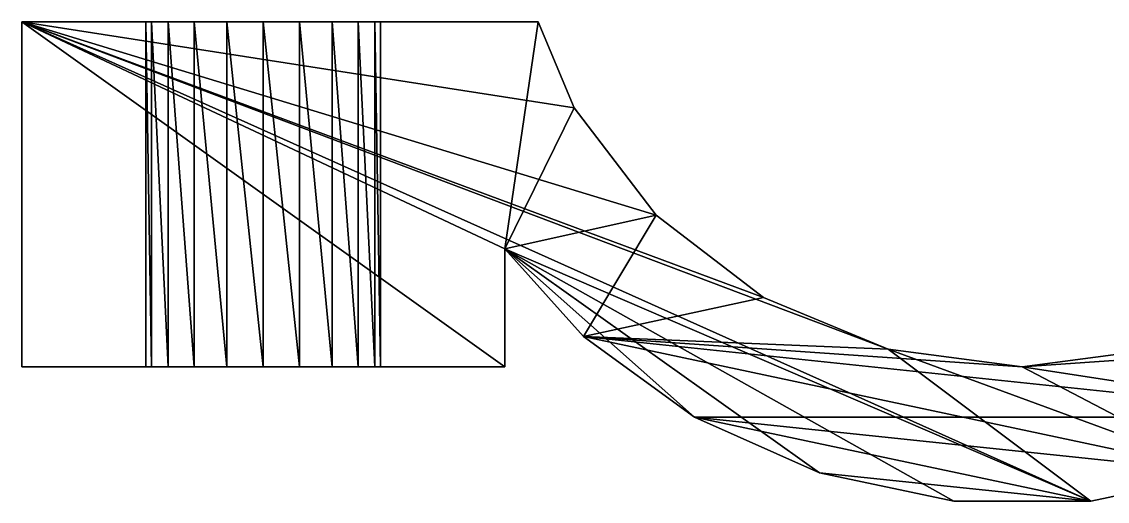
# Model space of a CAD drawing. Header units: metres. Extents: x -39.5 to 34.5, y -10 to 10.
# Drawn here: x 10.5 to 26.23, y -9.45 to -2.5 of the extents above; entities that cross this region are included whole.
import ezdxf

# ---------------------------------------------------------------- set-up
doc = ezdxf.new("R2010")
doc.units = ezdxf.units.M

msp = doc.modelspace()

# ---------------------------------------------------------------- linework, layer by layer
for points in [[(10.5, -7.5, 17.5), (10.5, -7.5, 32.5), (10.5, -2.5, 17.5)], [(10.5, -2.5, 17.5), (10.5, -7.5, 32.5), (10.5, -2.5, 32.5)], [(10.5, -7.5, 17.5), (10.5, -2.5, 17.5), (17.5, -7.5, 17.5)], [(17.5, -5.79016, 17.5), (10.5, -2.5, 17.5), (17.987, -2.5, 17.5)], [(17.5, -7.5, 17.5), (10.5, -2.5, 17.5), (17.5, -5.79016, 17.5)], [(12.6247, -2.5, 24.000799), (17.987, -2.5, 17.5), (10.5, -2.5, 17.5)], [(10.5, -2.5, 32.5), (12.3832, -2.5, 24.474701), (10.5, -2.5, 17.5)], [(12.3832, -2.5, 24.474701), (12.6247, -2.5, 24.000799), (10.5, -2.5, 17.5)], [(14.5253, -2.5, 26.6168), (10.5, -2.5, 32.5), (14.9992, -2.5, 26.375299)], [(17.987, -2.5, 32.5), (15.3753, -2.5, 25.999201), (10.5, -2.5, 32.5)], [(15.3753, -2.5, 25.999201), (14.9992, -2.5, 26.375299), (10.5, -2.5, 32.5)], [(13.4747, -2.5, 26.6168), (10.5, -2.5, 32.5), (14, -2.5, 26.700001)], [(14.5253, -2.5, 26.6168), (14, -2.5, 26.700001), (10.5, -2.5, 32.5)], [(13.0008, -2.5, 26.375299), (10.5, -2.5, 32.5), (13.4747, -2.5, 26.6168)], [(12.6247, -2.5, 25.999201), (10.5, -2.5, 32.5), (13.0008, -2.5, 26.375299)], [(12.3832, -2.5, 25.525299), (10.5, -2.5, 32.5), (12.6247, -2.5, 25.999201)], [(10.5, -2.5, 32.5), (12.3832, -2.5, 25.525299), (12.3, -2.5, 25)], [(10.5, -2.5, 32.5), (12.3, -2.5, 25), (12.3832, -2.5, 24.474701)], [(10.5, -2.5, 32.5), (10.5, -7.5, 32.5), (17.5, -7.5, 32.5)], [(25.993, -9.44796, 32.5), (10.5, -2.5, 32.5), (17.5, -5.79016, 32.5)], [(17.5, -5.79016, 32.5), (10.5, -2.5, 32.5), (17.5, -7.5, 32.5)], [(18.504801, -3.75, 32.5), (17.987, -2.5, 32.5), (10.5, -2.5, 32.5)], [(25.993, -9.44796, 32.5), (23.058901, -7.24444, 32.5), (10.5, -2.5, 32.5)], [(21.25, -6.49519, 32.5), (19.696699, -5.3033, 32.5), (10.5, -2.5, 32.5)], [(19.696699, -5.3033, 32.5), (18.504801, -3.75, 32.5), (10.5, -2.5, 32.5)], [(23.058901, -7.24444, 32.5), (21.25, -6.49519, 32.5), (10.5, -2.5, 32.5)], [(10.5, -7.5, -37.5), (10.5, -7.5, -12.5), (10.5, -2.5, -37.5)], [(10.5, -2.5, -37.5), (10.5, -7.5, -12.5), (10.5, -2.5, -12.5)], [(10.5, -7.5, -37.5), (10.5, -2.5, -37.5), (17.5, -7.5, -37.5)], [(17.5, -5.79016, -37.5), (10.5, -2.5, -37.5), (17.987, -2.5, -37.5)], [(17.5, -7.5, -37.5), (10.5, -2.5, -37.5), (17.5, -5.79016, -37.5)], [(12.3832, -2.5, -25.525299), (17.987, -2.5, -37.5), (10.5, -2.5, -37.5)], [(12.3, -2.5, -25), (12.3832, -2.5, -25.525299), (10.5, -2.5, -37.5)], [(14, -2.5, -23.299999), (10.5, -2.5, -12.5), (14.5253, -2.5, -23.3832)], [(17.987, -2.5, -12.5), (15.3753, -2.5, -24.000799), (10.5, -2.5, -12.5)], [(15.3753, -2.5, -24.000799), (14.9992, -2.5, -23.624701), (10.5, -2.5, -12.5)], [(14.9992, -2.5, -23.624701), (14.5253, -2.5, -23.3832), (10.5, -2.5, -12.5)], [(13.4747, -2.5, -23.3832), (10.5, -2.5, -12.5), (14, -2.5, -23.299999)], [(13.0008, -2.5, -23.624701), (10.5, -2.5, -12.5), (13.4747, -2.5, -23.3832)], [(12.6247, -2.5, -24.000799), (10.5, -2.5, -12.5), (13.0008, -2.5, -23.624701)], [(12.3832, -2.5, -24.474701), (10.5, -2.5, -12.5), (12.6247, -2.5, -24.000799)], [(12.3, -2.5, -25), (10.5, -2.5, -12.5), (12.3832, -2.5, -24.474701)], [(10.5, -2.5, -12.5), (12.3, -2.5, -25), (10.5, -2.5, -37.5)], [(10.5, -2.5, -12.5), (10.5, -7.5, -12.5), (17.5, -7.5, -12.5)], [(25.993, -9.44796, -12.5), (10.5, -2.5, -12.5), (17.5, -5.79016, -12.5)], [(17.5, -5.79016, -12.5), (10.5, -2.5, -12.5), (17.5, -7.5, -12.5)], [(18.504801, -3.75, -12.5), (17.987, -2.5, -12.5), (10.5, -2.5, -12.5)], [(25.993, -9.44796, -12.5), (23.058901, -7.24444, -12.5), (10.5, -2.5, -12.5)], [(21.25, -6.49519, -12.5), (19.696699, -5.3033, -12.5), (10.5, -2.5, -12.5)], [(19.696699, -5.3033, -12.5), (18.504801, -3.75, -12.5), (10.5, -2.5, -12.5)], [(23.058901, -7.24444, -12.5), (21.25, -6.49519, -12.5), (10.5, -2.5, -12.5)], [(12.3832, -7.5, 24.474701), (12.3832, -2.5, 24.474701), (12.3, -2.5, 25)], [(12.3, -7.5, 25), (12.3832, -7.5, 24.474701), (12.3, -2.5, 25)], [(12.3, -2.5, 25), (12.3832, -2.5, 25.525299), (12.3832, -7.5, 25.525299)], [(12.3, -7.5, 25), (12.3, -2.5, 25), (12.3832, -7.5, 25.525299)], [(12.3832, -7.5, -25.525299), (12.3832, -2.5, -25.525299), (12.3, -2.5, -25)], [(12.3, -7.5, -25), (12.3832, -7.5, -25.525299), (12.3, -2.5, -25)], [(12.3, -2.5, -25), (12.3832, -2.5, -24.474701), (12.3832, -7.5, -24.474701)], [(12.3, -7.5, -25), (12.3, -2.5, -25), (12.3832, -7.5, -24.474701)], [(12.6247, -7.5, 24.000799), (12.6247, -2.5, 24.000799), (12.3832, -2.5, 24.474701)], [(12.3832, -7.5, 24.474701), (12.6247, -7.5, 24.000799), (12.3832, -2.5, 24.474701)], [(12.3832, -2.5, 25.525299), (12.6247, -2.5, 25.999201), (12.6247, -7.5, 25.999201)], [(12.3832, -7.5, 25.525299), (12.3832, -2.5, 25.525299), (12.6247, -7.5, 25.999201)], [(12.6247, -2.5, -25.999201), (17.987, -2.5, -37.5), (12.3832, -2.5, -25.525299)], [(12.6247, -7.5, -25.999201), (12.6247, -2.5, -25.999201), (12.3832, -2.5, -25.525299)], [(12.3832, -7.5, -25.525299), (12.6247, -7.5, -25.999201), (12.3832, -2.5, -25.525299)], [(12.3832, -2.5, -24.474701), (12.6247, -2.5, -24.000799), (12.6247, -7.5, -24.000799)], [(12.3832, -7.5, -24.474701), (12.3832, -2.5, -24.474701), (12.6247, -7.5, -24.000799)], [(13.0008, -2.5, 23.624701), (17.987, -2.5, 17.5), (12.6247, -2.5, 24.000799)], [(13.0008, -7.5, 23.624701), (13.0008, -2.5, 23.624701), (12.6247, -2.5, 24.000799)], [(12.6247, -7.5, 24.000799), (13.0008, -7.5, 23.624701), (12.6247, -2.5, 24.000799)], [(12.6247, -2.5, 25.999201), (13.0008, -2.5, 26.375299), (13.0008, -7.5, 26.375299)], [(12.6247, -7.5, 25.999201), (12.6247, -2.5, 25.999201), (13.0008, -7.5, 26.375299)], [(13.0008, -2.5, -26.375299), (17.987, -2.5, -37.5), (12.6247, -2.5, -25.999201)], [(13.0008, -7.5, -26.375299), (13.0008, -2.5, -26.375299), (12.6247, -2.5, -25.999201)], [(12.6247, -7.5, -25.999201), (13.0008, -7.5, -26.375299), (12.6247, -2.5, -25.999201)], [(12.6247, -2.5, -24.000799), (13.0008, -2.5, -23.624701), (13.0008, -7.5, -23.624701)], [(12.6247, -7.5, -24.000799), (12.6247, -2.5, -24.000799), (13.0008, -7.5, -23.624701)], [(13.4747, -2.5, 23.3832), (17.987, -2.5, 17.5), (13.0008, -2.5, 23.624701)], [(13.4747, -7.5, 23.3832), (13.4747, -2.5, 23.3832), (13.0008, -2.5, 23.624701)], [(13.0008, -7.5, 23.624701), (13.4747, -7.5, 23.3832), (13.0008, -2.5, 23.624701)], [(13.4747, -2.5, 26.6168), (13.4747, -7.5, 26.6168), (13.0008, -2.5, 26.375299)], [(13.0008, -2.5, 26.375299), (13.4747, -7.5, 26.6168), (13.0008, -7.5, 26.375299)], [(13.4747, -2.5, -26.6168), (17.987, -2.5, -37.5), (13.0008, -2.5, -26.375299)], [(13.4747, -7.5, -26.6168), (13.4747, -2.5, -26.6168), (13.0008, -2.5, -26.375299)], [(13.0008, -7.5, -26.375299), (13.4747, -7.5, -26.6168), (13.0008, -2.5, -26.375299)], [(13.4747, -2.5, -23.3832), (13.4747, -7.5, -23.3832), (13.0008, -2.5, -23.624701)], [(13.0008, -2.5, -23.624701), (13.4747, -7.5, -23.3832), (13.0008, -7.5, -23.624701)], [(14, -2.5, 23.299999), (17.987, -2.5, 17.5), (13.4747, -2.5, 23.3832)], [(14, -7.5, 23.299999), (14, -2.5, 23.299999), (13.4747, -2.5, 23.3832)], [(13.4747, -7.5, 23.3832), (14, -7.5, 23.299999), (13.4747, -2.5, 23.3832)], [(14, -2.5, 26.700001), (14, -7.5, 26.700001), (13.4747, -2.5, 26.6168)], [(13.4747, -2.5, 26.6168), (14, -7.5, 26.700001), (13.4747, -7.5, 26.6168)], [(14, -2.5, -26.700001), (17.987, -2.5, -37.5), (13.4747, -2.5, -26.6168)], [(14, -7.5, -26.700001), (14, -2.5, -26.700001), (13.4747, -2.5, -26.6168)], [(13.4747, -7.5, -26.6168), (14, -7.5, -26.700001), (13.4747, -2.5, -26.6168)], [(14, -2.5, -23.299999), (14, -7.5, -23.299999), (13.4747, -2.5, -23.3832)], [(13.4747, -2.5, -23.3832), (14, -7.5, -23.299999), (13.4747, -7.5, -23.3832)], [(14.5253, -2.5, 23.3832), (17.987, -2.5, 17.5), (14, -2.5, 23.299999)], [(14.5253, -7.5, 23.3832), (14.5253, -2.5, 23.3832), (14, -2.5, 23.299999)], [(14, -7.5, 23.299999), (14.5253, -7.5, 23.3832), (14, -2.5, 23.299999)], [(14.5253, -2.5, 26.6168), (14.5253, -7.5, 26.6168), (14, -2.5, 26.700001)], [(14, -2.5, 26.700001), (14.5253, -7.5, 26.6168), (14, -7.5, 26.700001)], [(14.5253, -2.5, -26.6168), (17.987, -2.5, -37.5), (14, -2.5, -26.700001)], [(14.5253, -7.5, -26.6168), (14.5253, -2.5, -26.6168), (14, -2.5, -26.700001)], [(14, -7.5, -26.700001), (14.5253, -7.5, -26.6168), (14, -2.5, -26.700001)], [(14.5253, -2.5, -23.3832), (14.5253, -7.5, -23.3832), (14, -2.5, -23.299999)], [(14, -2.5, -23.299999), (14.5253, -7.5, -23.3832), (14, -7.5, -23.299999)], [(14.9992, -2.5, 23.624701), (17.987, -2.5, 17.5), (14.5253, -2.5, 23.3832)], [(14.9992, -7.5, 23.624701), (14.9992, -2.5, 23.624701), (14.5253, -2.5, 23.3832)], [(14.5253, -7.5, 23.3832), (14.9992, -7.5, 23.624701), (14.5253, -2.5, 23.3832)], [(14.9992, -2.5, 26.375299), (14.9992, -7.5, 26.375299), (14.5253, -2.5, 26.6168)], [(14.5253, -2.5, 26.6168), (14.9992, -7.5, 26.375299), (14.5253, -7.5, 26.6168)], [(14.9992, -2.5, -26.375299), (17.987, -2.5, -37.5), (14.5253, -2.5, -26.6168)], [(14.9992, -7.5, -26.375299), (14.9992, -2.5, -26.375299), (14.5253, -2.5, -26.6168)], [(14.5253, -7.5, -26.6168), (14.9992, -7.5, -26.375299), (14.5253, -2.5, -26.6168)], [(14.9992, -2.5, -23.624701), (14.9992, -7.5, -23.624701), (14.5253, -2.5, -23.3832)], [(14.5253, -2.5, -23.3832), (14.9992, -7.5, -23.624701), (14.5253, -7.5, -23.3832)], [(15.3753, -2.5, 24.000799), (17.987, -2.5, 17.5), (14.9992, -2.5, 23.624701)], [(15.3753, -2.5, 24.000799), (14.9992, -2.5, 23.624701), (15.3753, -7.5, 24.000799)], [(15.3753, -7.5, 24.000799), (14.9992, -2.5, 23.624701), (14.9992, -7.5, 23.624701)], [(15.3753, -2.5, 25.999201), (15.3753, -7.5, 25.999201), (14.9992, -2.5, 26.375299)], [(14.9992, -2.5, 26.375299), (15.3753, -7.5, 25.999201), (14.9992, -7.5, 26.375299)], [(15.3753, -2.5, -25.999201), (17.987, -2.5, -37.5), (14.9992, -2.5, -26.375299)], [(15.3753, -2.5, -25.999201), (14.9992, -2.5, -26.375299), (15.3753, -7.5, -25.999201)], [(15.3753, -7.5, -25.999201), (14.9992, -2.5, -26.375299), (14.9992, -7.5, -26.375299)], [(15.3753, -2.5, -24.000799), (15.3753, -7.5, -24.000799), (14.9992, -2.5, -23.624701)], [(14.9992, -2.5, -23.624701), (15.3753, -7.5, -24.000799), (14.9992, -7.5, -23.624701)], [(15.6168, -2.5, 24.474701), (17.987, -2.5, 17.5), (15.3753, -2.5, 24.000799)], [(17.987, -2.5, 32.5), (15.6168, -2.5, 25.525299), (15.3753, -2.5, 25.999201)], [(15.6168, -2.5, 24.474701), (15.3753, -2.5, 24.000799), (15.6168, -7.5, 24.474701)], [(15.6168, -7.5, 24.474701), (15.3753, -2.5, 24.000799), (15.3753, -7.5, 24.000799)], [(15.6168, -2.5, 25.525299), (15.6168, -7.5, 25.525299), (15.3753, -2.5, 25.999201)], [(15.3753, -2.5, 25.999201), (15.6168, -7.5, 25.525299), (15.3753, -7.5, 25.999201)], [(15.6168, -2.5, -25.525299), (17.987, -2.5, -37.5), (15.3753, -2.5, -25.999201)], [(15.3753, -2.5, -24.000799), (17.987, -2.5, -12.5), (15.6168, -2.5, -24.474701)], [(15.6168, -2.5, -25.525299), (15.3753, -2.5, -25.999201), (15.6168, -7.5, -25.525299)], [(15.6168, -7.5, -25.525299), (15.3753, -2.5, -25.999201), (15.3753, -7.5, -25.999201)], [(15.6168, -2.5, -24.474701), (15.6168, -7.5, -24.474701), (15.3753, -2.5, -24.000799)], [(15.3753, -2.5, -24.000799), (15.6168, -7.5, -24.474701), (15.3753, -7.5, -24.000799)], [(17.987, -2.5, 32.5), (17.987, -2.5, 17.5), (15.6168, -2.5, 24.474701)], [(17.987, -2.5, 32.5), (15.6168, -2.5, 24.474701), (15.7, -2.5, 25)], [(15.6168, -2.5, 25.525299), (17.987, -2.5, 32.5), (15.7, -2.5, 25)], [(15.7, -2.5, 25), (15.6168, -2.5, 24.474701), (15.7, -7.5, 25)], [(15.7, -7.5, 25), (15.6168, -2.5, 24.474701), (15.6168, -7.5, 24.474701)], [(15.7, -2.5, 25), (15.7, -7.5, 25), (15.6168, -2.5, 25.525299)], [(15.6168, -2.5, 25.525299), (15.7, -7.5, 25), (15.6168, -7.5, 25.525299)], [(17.987, -2.5, -12.5), (17.987, -2.5, -37.5), (15.6168, -2.5, -25.525299)], [(17.987, -2.5, -12.5), (15.6168, -2.5, -25.525299), (15.7, -2.5, -25)], [(15.6168, -2.5, -24.474701), (17.987, -2.5, -12.5), (15.7, -2.5, -25)], [(15.7, -2.5, -25), (15.6168, -2.5, -25.525299), (15.7, -7.5, -25)], [(15.7, -7.5, -25), (15.6168, -2.5, -25.525299), (15.6168, -7.5, -25.525299)], [(15.7, -2.5, -25), (15.7, -7.5, -25), (15.6168, -2.5, -24.474701)], [(15.6168, -2.5, -24.474701), (15.7, -7.5, -25), (15.6168, -7.5, -24.474701)], [(17.5, -5.79016, 17.5), (17.987, -2.5, 17.5), (18.504801, -3.75, 17.5)], [(17.5, -5.79016, -37.5), (17.987, -2.5, -37.5), (18.504801, -3.75, -37.5)], [(17.987, -2.5, 32.5), (18.504801, -3.75, 32.5), (18.504801, -3.75, 17.5)], [(17.987, -2.5, 17.5), (17.987, -2.5, 32.5), (18.504801, -3.75, 17.5)], [(17.987, -2.5, -12.5), (18.504801, -3.75, -12.5), (18.504801, -3.75, -37.5)], [(17.987, -2.5, -37.5), (17.987, -2.5, -12.5), (18.504801, -3.75, -37.5)], [(17.5, -5.79016, 17.5), (18.504801, -3.75, 17.5), (19.696699, -5.3033, 17.5)], [(17.5, -5.79016, -37.5), (18.504801, -3.75, -37.5), (19.696699, -5.3033, -37.5)], [(18.504801, -3.75, 32.5), (19.696699, -5.3033, 32.5), (19.696699, -5.3033, 17.5)], [(18.504801, -3.75, 17.5), (18.504801, -3.75, 32.5), (19.696699, -5.3033, 17.5)], [(18.504801, -3.75, -12.5), (19.696699, -5.3033, -12.5), (19.696699, -5.3033, -37.5)], [(18.504801, -3.75, -37.5), (18.504801, -3.75, -12.5), (19.696699, -5.3033, -37.5)], [(17.5, -5.79016, 17.5), (19.696699, -5.3033, 17.5), (18.643299, -7.05988, 17.5)], [(17.5, -5.79016, -37.5), (19.696699, -5.3033, -37.5), (18.643299, -7.05988, -37.5)], [(19.696699, -5.3033, 17.5), (21.25, -6.49519, 17.5), (18.643299, -7.05988, 17.5)], [(19.696699, -5.3033, -37.5), (21.25, -6.49519, -37.5), (18.643299, -7.05988, -37.5)], [(21.25, -6.49519, 32.5), (21.25, -6.49519, 17.5), (19.696699, -5.3033, 32.5)], [(19.696699, -5.3033, 32.5), (21.25, -6.49519, 17.5), (19.696699, -5.3033, 17.5)], [(21.25, -6.49519, -12.5), (21.25, -6.49519, -37.5), (19.696699, -5.3033, -12.5)], [(19.696699, -5.3033, -12.5), (21.25, -6.49519, -37.5), (19.696699, -5.3033, -37.5)], [(20.25, -8.22724, 32.5), (17.5, -5.79016, 32.5), (18.643299, -7.05988, 32.5)], [(22.064301, -9.03504, 32.5), (17.5, -5.79016, 32.5), (20.25, -8.22724, 32.5)], [(22.064301, -9.03504, 32.5), (24.007, -9.44796, 32.5), (17.5, -5.79016, 32.5)], [(24.007, -9.44796, 32.5), (25.993, -9.44796, 32.5), (17.5, -5.79016, 32.5)], [(17.5, -7.5, 32.5), (17.5, -7.5, 17.5), (17.5, -5.79016, 17.5)], [(17.5, -5.79016, 32.5), (17.5, -7.5, 32.5), (17.5, -5.79016, 17.5)], [(17.5, -5.79016, 17.5), (18.643299, -7.05988, 17.5), (17.5, -5.79016, 32.5)], [(17.5, -5.79016, 32.5), (18.643299, -7.05988, 17.5), (18.643299, -7.05988, 32.5)], [(20.25, -8.22724, -12.5), (17.5, -5.79016, -12.5), (18.643299, -7.05988, -12.5)], [(22.064301, -9.03504, -12.5), (17.5, -5.79016, -12.5), (20.25, -8.22724, -12.5)], [(22.064301, -9.03504, -12.5), (24.007, -9.44796, -12.5), (17.5, -5.79016, -12.5)], [(24.007, -9.44796, -12.5), (25.993, -9.44796, -12.5), (17.5, -5.79016, -12.5)], [(17.5, -7.5, -12.5), (17.5, -7.5, -37.5), (17.5, -5.79016, -37.5)], [(17.5, -5.79016, -12.5), (17.5, -7.5, -12.5), (17.5, -5.79016, -37.5)], [(17.5, -5.79016, -37.5), (18.643299, -7.05988, -37.5), (17.5, -5.79016, -12.5)], [(17.5, -5.79016, -12.5), (18.643299, -7.05988, -37.5), (18.643299, -7.05988, -12.5)], [(18.643299, -7.05988, 17.5), (21.25, -6.49519, 17.5), (23.058901, -7.24444, 17.5)], [(18.643299, -7.05988, -37.5), (21.25, -6.49519, -37.5), (23.058901, -7.24444, -37.5)], [(23.058901, -7.24444, 32.5), (23.058901, -7.24444, 17.5), (21.25, -6.49519, 32.5)], [(21.25, -6.49519, 32.5), (23.058901, -7.24444, 17.5), (21.25, -6.49519, 17.5)], [(23.058901, -7.24444, -12.5), (23.058901, -7.24444, -37.5), (21.25, -6.49519, -12.5)], [(21.25, -6.49519, -12.5), (23.058901, -7.24444, -37.5), (21.25, -6.49519, -37.5)], [(18.643299, -7.05988, 17.5), (23.058901, -7.24444, 17.5), (25, -7.5, 17.5)], [(18.643299, -7.05988, 17.5), (25, -7.5, 17.5), (29.75, -8.22724, 17.5)], [(18.643299, -7.05988, 17.5), (29.75, -8.22724, 17.5), (20.25, -8.22724, 17.5)], [(18.643299, -7.05988, 32.5), (18.643299, -7.05988, 17.5), (20.25, -8.22724, 17.5)], [(20.25, -8.22724, 32.5), (18.643299, -7.05988, 32.5), (20.25, -8.22724, 17.5)], [(18.643299, -7.05988, -37.5), (27.935699, -9.03504, -37.5), (20.25, -8.22724, -37.5)], [(18.643299, -7.05988, -37.5), (25, -7.5, -37.5), (27.935699, -9.03504, -37.5)], [(18.643299, -7.05988, -37.5), (23.058901, -7.24444, -37.5), (25, -7.5, -37.5)], [(18.643299, -7.05988, -12.5), (18.643299, -7.05988, -37.5), (20.25, -8.22724, -37.5)], [(20.25, -8.22724, -12.5), (18.643299, -7.05988, -12.5), (20.25, -8.22724, -37.5)], [(26.941099, -7.24444, 17.5), (31.356701, -7.05988, 17.5), (25, -7.5, 17.5)], [(25, -7.5, 17.5), (31.356701, -7.05988, 17.5), (29.75, -8.22724, 17.5)], [(25, -7.5, 32.5), (23.058901, -7.24444, 32.5), (27.935699, -9.03504, 32.5)], [(25.993, -9.44796, 32.5), (27.935699, -9.03504, 32.5), (23.058901, -7.24444, 32.5)], [(25, -7.5, 32.5), (25, -7.5, 17.5), (23.058901, -7.24444, 32.5)], [(23.058901, -7.24444, 32.5), (25, -7.5, 17.5), (23.058901, -7.24444, 17.5)], [(25, -7.5, -12.5), (23.058901, -7.24444, -12.5), (27.935699, -9.03504, -12.5)], [(25.993, -9.44796, -12.5), (27.935699, -9.03504, -12.5), (23.058901, -7.24444, -12.5)], [(25, -7.5, -12.5), (25, -7.5, -37.5), (23.058901, -7.24444, -12.5)], [(23.058901, -7.24444, -12.5), (25, -7.5, -37.5), (23.058901, -7.24444, -37.5)], [(26.941099, -7.24444, 32.5), (25, -7.5, 32.5), (29.75, -8.22724, 32.5)], [(26.941099, -7.24444, 32.5), (26.941099, -7.24444, 17.5), (25, -7.5, 32.5)], [(25, -7.5, 32.5), (26.941099, -7.24444, 17.5), (25, -7.5, 17.5)], [(27.935699, -9.03504, -37.5), (25, -7.5, -37.5), (26.941099, -7.24444, -37.5)], [(26.941099, -7.24444, -12.5), (25, -7.5, -12.5), (29.75, -8.22724, -12.5)], [(26.941099, -7.24444, -12.5), (26.941099, -7.24444, -37.5), (25, -7.5, -12.5)], [(25, -7.5, -12.5), (26.941099, -7.24444, -37.5), (25, -7.5, -37.5)], [(13.0008, -7.5, 23.624701), (10.5, -7.5, 17.5), (17.5, -7.5, 17.5)], [(10.5, -7.5, 32.5), (10.5, -7.5, 17.5), (12.3832, -7.5, 24.474701)], [(10.5, -7.5, 32.5), (12.3832, -7.5, 24.474701), (12.3, -7.5, 25)], [(10.5, -7.5, 32.5), (12.3, -7.5, 25), (12.3832, -7.5, 25.525299)], [(10.5, -7.5, 32.5), (12.3832, -7.5, 25.525299), (12.6247, -7.5, 25.999201)], [(10.5, -7.5, 32.5), (12.6247, -7.5, 25.999201), (13.0008, -7.5, 26.375299)], [(17.5, -7.5, 32.5), (10.5, -7.5, 32.5), (13.4747, -7.5, 26.6168)], [(12.6247, -7.5, 24.000799), (10.5, -7.5, 17.5), (13.0008, -7.5, 23.624701)], [(12.3832, -7.5, 24.474701), (10.5, -7.5, 17.5), (12.6247, -7.5, 24.000799)], [(13.0008, -7.5, 26.375299), (13.4747, -7.5, 26.6168), (10.5, -7.5, 32.5)], [(12.3832, -7.5, -25.525299), (10.5, -7.5, -37.5), (17.5, -7.5, -37.5)], [(12.3, -7.5, -25), (10.5, -7.5, -37.5), (12.3832, -7.5, -25.525299)], [(10.5, -7.5, -12.5), (10.5, -7.5, -37.5), (12.3, -7.5, -25)], [(10.5, -7.5, -12.5), (12.3832, -7.5, -24.474701), (12.6247, -7.5, -24.000799)], [(10.5, -7.5, -12.5), (12.6247, -7.5, -24.000799), (13.0008, -7.5, -23.624701)], [(10.5, -7.5, -12.5), (13.0008, -7.5, -23.624701), (13.4747, -7.5, -23.3832)], [(17.5, -7.5, -12.5), (10.5, -7.5, -12.5), (14, -7.5, -23.299999)], [(12.3, -7.5, -25), (12.3832, -7.5, -24.474701), (10.5, -7.5, -12.5)], [(13.4747, -7.5, -23.3832), (14, -7.5, -23.299999), (10.5, -7.5, -12.5)], [(12.6247, -7.5, -25.999201), (12.3832, -7.5, -25.525299), (17.5, -7.5, -37.5)], [(13.0008, -7.5, -26.375299), (12.6247, -7.5, -25.999201), (17.5, -7.5, -37.5)], [(13.4747, -7.5, 23.3832), (13.0008, -7.5, 23.624701), (17.5, -7.5, 17.5)], [(13.4747, -7.5, -26.6168), (13.0008, -7.5, -26.375299), (17.5, -7.5, -37.5)], [(14, -7.5, 23.299999), (13.4747, -7.5, 23.3832), (17.5, -7.5, 17.5)], [(17.5, -7.5, 32.5), (13.4747, -7.5, 26.6168), (14, -7.5, 26.700001)], [(14, -7.5, -26.700001), (13.4747, -7.5, -26.6168), (17.5, -7.5, -37.5)], [(17.5, -7.5, 32.5), (14, -7.5, 26.700001), (14.5253, -7.5, 26.6168)], [(14.5253, -7.5, 23.3832), (14, -7.5, 23.299999), (17.5, -7.5, 17.5)], [(14.5253, -7.5, -26.6168), (14, -7.5, -26.700001), (17.5, -7.5, -37.5)], [(17.5, -7.5, -12.5), (14, -7.5, -23.299999), (14.5253, -7.5, -23.3832)], [(14.9992, -7.5, 23.624701), (14.5253, -7.5, 23.3832), (17.5, -7.5, 17.5)], [(17.5, -7.5, 32.5), (14.5253, -7.5, 26.6168), (14.9992, -7.5, 26.375299)], [(14.9992, -7.5, -26.375299), (14.5253, -7.5, -26.6168), (17.5, -7.5, -37.5)], [(17.5, -7.5, -12.5), (14.5253, -7.5, -23.3832), (14.9992, -7.5, -23.624701)], [(15.3753, -7.5, 24.000799), (14.9992, -7.5, 23.624701), (17.5, -7.5, 17.5)], [(17.5, -7.5, 32.5), (14.9992, -7.5, 26.375299), (15.3753, -7.5, 25.999201)], [(15.3753, -7.5, -25.999201), (14.9992, -7.5, -26.375299), (17.5, -7.5, -37.5)], [(17.5, -7.5, -12.5), (14.9992, -7.5, -23.624701), (15.3753, -7.5, -24.000799)], [(17.5, -7.5, 32.5), (15.3753, -7.5, 25.999201), (15.6168, -7.5, 25.525299)], [(15.6168, -7.5, 24.474701), (15.3753, -7.5, 24.000799), (17.5, -7.5, 17.5)], [(15.6168, -7.5, -25.525299), (15.3753, -7.5, -25.999201), (17.5, -7.5, -37.5)], [(17.5, -7.5, -12.5), (15.3753, -7.5, -24.000799), (15.6168, -7.5, -24.474701)], [(17.5, -7.5, 32.5), (15.6168, -7.5, 25.525299), (17.5, -7.5, 17.5)], [(15.6168, -7.5, 25.525299), (15.7, -7.5, 25), (17.5, -7.5, 17.5)], [(15.7, -7.5, 25), (15.6168, -7.5, 24.474701), (17.5, -7.5, 17.5)], [(15.7, -7.5, -25), (15.6168, -7.5, -25.525299), (17.5, -7.5, -37.5)], [(17.5, -7.5, -12.5), (15.6168, -7.5, -24.474701), (15.7, -7.5, -25)], [(17.5, -7.5, -12.5), (15.7, -7.5, -25), (17.5, -7.5, -37.5)], [(27.935699, -9.03504, 32.5), (29.75, -8.22724, 32.5), (25, -7.5, 32.5)], [(27.935699, -9.03504, -12.5), (29.75, -8.22724, -12.5), (25, -7.5, -12.5)], [(20.25, -8.22724, 17.5), (25.993, -9.44796, 17.5), (22.064301, -9.03504, 17.5)], [(20.25, -8.22724, 17.5), (27.935699, -9.03504, 17.5), (25.993, -9.44796, 17.5)], [(29.75, -8.22724, 17.5), (27.935699, -9.03504, 17.5), (20.25, -8.22724, 17.5)], [(20.25, -8.22724, 32.5), (20.25, -8.22724, 17.5), (22.064301, -9.03504, 17.5)], [(22.064301, -9.03504, 32.5), (20.25, -8.22724, 32.5), (22.064301, -9.03504, 17.5)], [(20.25, -8.22724, -37.5), (25.993, -9.44796, -37.5), (22.064301, -9.03504, -37.5)], [(20.25, -8.22724, -37.5), (27.935699, -9.03504, -37.5), (25.993, -9.44796, -37.5)], [(20.25, -8.22724, -12.5), (20.25, -8.22724, -37.5), (22.064301, -9.03504, -37.5)], [(22.064301, -9.03504, -12.5), (20.25, -8.22724, -12.5), (22.064301, -9.03504, -37.5)], [(25.993, -9.44796, 17.5), (24.007, -9.44796, 17.5), (22.064301, -9.03504, 17.5)], [(22.064301, -9.03504, 32.5), (22.064301, -9.03504, 17.5), (24.007, -9.44796, 17.5)], [(24.007, -9.44796, 32.5), (22.064301, -9.03504, 32.5), (24.007, -9.44796, 17.5)], [(25.993, -9.44796, -37.5), (24.007, -9.44796, -37.5), (22.064301, -9.03504, -37.5)], [(22.064301, -9.03504, -12.5), (22.064301, -9.03504, -37.5), (24.007, -9.44796, -37.5)], [(24.007, -9.44796, -12.5), (22.064301, -9.03504, -12.5), (24.007, -9.44796, -37.5)], [(25.993, -9.44796, 32.5), (25.993, -9.44796, 17.5), (27.935699, -9.03504, 17.5)], [(27.935699, -9.03504, 32.5), (25.993, -9.44796, 32.5), (27.935699, -9.03504, 17.5)], [(25.993, -9.44796, -12.5), (25.993, -9.44796, -37.5), (27.935699, -9.03504, -37.5)], [(27.935699, -9.03504, -12.5), (25.993, -9.44796, -12.5), (27.935699, -9.03504, -37.5)], [(24.007, -9.44796, 32.5), (24.007, -9.44796, 17.5), (25.993, -9.44796, 17.5)], [(25.993, -9.44796, 32.5), (24.007, -9.44796, 32.5), (25.993, -9.44796, 17.5)], [(24.007, -9.44796, -12.5), (24.007, -9.44796, -37.5), (25.993, -9.44796, -37.5)], [(25.993, -9.44796, -12.5), (24.007, -9.44796, -12.5), (25.993, -9.44796, -37.5)]]:
    msp.add_3dface(points)

doc.saveas('drawing.dxf')
